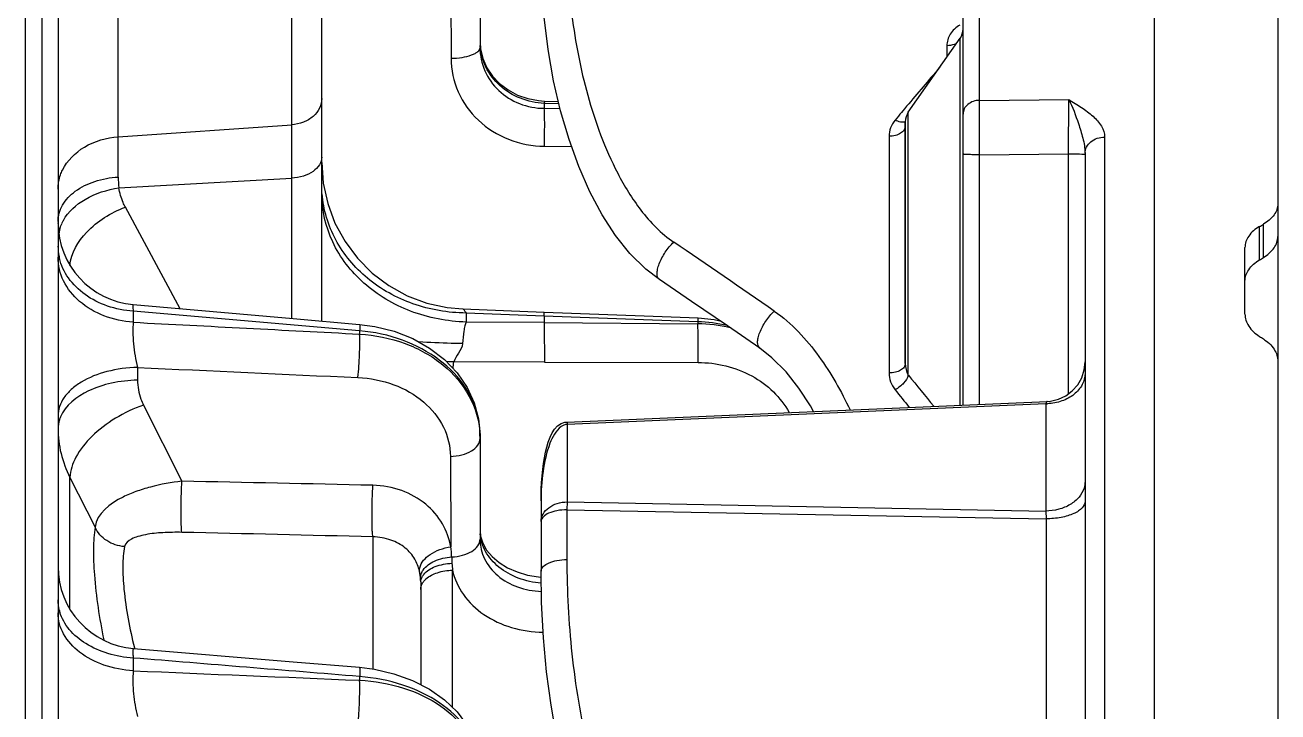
# Model space of a CAD drawing. Header units: millimetres. Extents: x -95754 to 177808, y 34455 to 150605.
# Drawn here: x 172956.44 to 172994.42, y 139689.72 to 139710.56 of the extents above; entities that cross this region are included whole.
import ezdxf

# ---------------------------------------------------------------- set-up
doc = ezdxf.new("R2010")
doc.units = ezdxf.units.MM
doc.header["$LTSCALE"] = 300
doc.layers.add('A-ETC-기계', color=253, linetype='Continuous')

# ---------------------------------------------------------------- blocks, each defined once
blk = doc.blocks.new('A$Cefb55bcc')
at = {"color": 8, "linetype": 'ByBlock', "ltscale": 3}
for p, q in [((536.666, -687.779), (536.666, -412.916)), ((537.179, -687.793), (537.179, -412.902)), ((536.179, -687.28), (536.179, -413.415)), ((499.194, -675.298), (499.194, -425.398)), ((502.943, -675.298), (502.943, -425.397)), ((504.447, -652.786), (504.447, -525.275)), ((505.042, -652.294), (505.042, -525.395)), ((506.22, -641.206), (506.22, -620.275)), ((524.219, -635.485), (524.219, -639.65)), ((525.184, -639.294), (525.184, -636.179)), ((527.034, -636.425), (527.034, -636.31)), ((533.898, -636.986), (533.898, -636.598)), ((526.631, -640.662), (526.631, -636.653)), ((533.865, -637.296), (533.862, -637.28)), ((535.816, -638.474), (535.816, -642.466)), ((521.613, -639.445), (521.532, -639.44)), ((521.535, -641.759), (521.535, -639.622)), ((525.212, -639.582), (525.218, -639.613)), ((525.218, -639.613), (525.22, -639.622)), ((520.75, -641.483), (520.75, -639.971)), ((524.281, -643.1), (524.266, -640.361)), ((523.385, -640.838), (523.371, -640.684)), ((523.385, -643.754), (523.385, -640.588)), ((535.816, -642.466), (535.053, -640.954)), ((520.75, -641.483), (506.22, -641.206)), ((506.235, -641.444), (506.22, -641.206)), ((506.235, -644.697), (506.235, -641.444)), ((520.74, -641.721), (506.235, -641.444)), ((520.74, -641.721), (520.75, -641.483)), ((520.74, -644.073), (520.74, -641.721)), ((533.586, -644.658), (532.421, -642.348)), ((520.75, -644.143), (506.19, -644.768)), ((506.235, -644.697), (520.74, -644.073)), ((508.241, -644.68), (508.241, -652.25)), ((508.74, -644.659), (508.74, -657.73)), ((508.831, -644.655), (508.831, -655.781)), ((505.542, -645), (505.542, -652.278)), ((505.067, -645.723), (505.042, -645.967)), ((505.142, -645.487), (505.067, -645.723)), ((510.399, -645.564), (510.399, -653.54)), ((510.981, -652.81), (510.981, -645.631)), ((533.768, -645.799), (533.768, -645.413)), ((510.49, -645.915), (510.49, -653.252)), ((510.49, -653.253), (510.49, -645.915)), ((521.43, -645.957), (516.775, -645.95)), ((521.43, -645.957), (524.18, -645.966)), ((527.034, -646.909), (527.034, -646.81)), ((516.782, -647.184), (516.782, -647.124)), ((521.438, -647.16), (516.782, -647.124)), ((516.782, -647.184), (521.438, -647.359)), ((521.438, -647.359), (521.438, -647.16)), ((521.438, -647.16), (523.803, -647.176)), ((527.034, -646.909), (533.898, -647.503)), ((528.183, -647.206), (528.183, -666.304)), ((533.898, -647.503), (533.898, -647.169)), ((500.194, -647.419), (500.194, -649.435)), ((521.438, -647.359), (521.437, -647.478)), ((523.906, -647.573), (521.437, -647.477)), ((521.438, -647.359), (523.808, -647.45)), ((529.095, -647.285), (529.095, -667.3)), ((532.478, -647.581), (534.136, -650.659)), ((499.633, -649.134), (499.633, -650.142)), ((499.755, -649.059), (499.755, -650.071)), ((528.183, -652.019), (528.137, -651.387)), ((534.334, -651.245), (529.095, -651.54)), ((534.354, -651.574), (534.354, -667.76)), ((505.542, -652.278), (505.537, -653.927)), ((508.241, -652.25), (505.542, -652.278)), ((508.241, -652.25), (508.245, -653.899)), ((521.43, -652.509), (520.609, -652.503)), ((534.354, -652.793), (529.095, -653.159)), ((510.696, -653.425), (510.8, -653.299)), ((510.399, -653.54), (508.831, -655.781)), ((510.45, -653.721), (510.518, -653.639)), ((521.438, -653.658), (520.956, -653.651)), ((521.438, -653.809), (521.438, -653.658)), ((508.245, -653.899), (505.537, -653.927)), ((508.245, -653.899), (508.245, -657.967)), ((520.989, -653.793), (521.438, -653.809)), ((520.989, -653.793), (521.438, -653.809)), ((521.429, -653.877), (521.005, -653.862)), ((509.231, -655.558), (509.231, -655.208)), ((524.281, -658.692), (524.264, -655.175)), ((523.385, -655.659), (523.372, -655.461)), ((523.385, -659.093), (523.385, -655.501))]:
    blk.add_line(p, q, dxfattribs=at)
for points in [[(517.994, -628.109), (518.392, -628.465), (518.875, -629.022), (519.309, -629.658), (519.697, -630.358), (520.044, -631.115), (520.352, -631.921), (520.624, -632.771), (520.861, -633.662), (521.064, -634.593), (521.232, -635.56), (521.365, -636.563), (521.461, -637.599), (521.519, -638.668), (521.535, -639.622)], [(527.039, -636.704), (526.583, -636.647), (525.993, -636.51), (525.433, -636.307), (524.918, -636.042), (524.463, -635.72), (524.077, -635.349), (523.772, -634.938), (523.553, -634.5), (523.425, -634.05), (523.385, -633.614)], [(533.888, -637.273), (529.05, -636.871), (527.039, -636.704)], [(523.371, -640.684), (523.304, -640.469), (523.185, -640.259), (523.016, -640.06), (522.802, -639.88), (522.547, -639.722), (522.259, -639.595), (521.945, -639.501), (521.613, -639.445)], [(521.535, -641.756), (521.535, -641.87), (521.529, -642.098), (521.518, -642.312), (521.503, -642.514), (521.483, -642.705), (521.46, -642.886), (521.432, -643.059), (521.399, -643.225), (521.36, -643.385), (521.315, -643.537), (521.262, -643.68), (521.2, -643.811), (521.126, -643.927), (521.035, -644.025), (520.929, -644.096), (520.81, -644.136), (520.75, -644.142)], [(527.035, -647.106), (526.578, -647.044), (525.986, -646.895), (525.426, -646.674), (524.914, -646.384), (524.461, -646.035), (524.079, -645.635), (523.776, -645.194), (523.557, -644.723), (523.427, -644.236), (523.385, -643.754)], [(513.27, -644.464), (513.364, -644.634), (513.719, -645.172), (514.106, -645.661), (514.533, -646.094), (514.904, -646.387)], [(506.19, -644.768), (506.09, -644.777), (505.849, -644.833), (505.625, -644.938), (505.427, -645.086), (505.264, -645.272), (505.142, -645.487)], [(514.904, -646.387), (515.879, -647.058), (516.971, -647.803), (517.945, -648.462)], [(516.772, -647.3), (516.289, -647.256), (516.112, -647.217)], [(533.898, -647.705), (529.046, -647.281), (527.035, -647.106)], [(521.437, -647.478), (518.407, -647.362), (516.772, -647.3)], [(528.137, -651.387), (528.003, -650.767), (527.782, -650.174), (527.478, -649.617), (527.099, -649.109), (526.652, -648.661), (526.145, -648.28), (525.589, -647.975), (524.996, -647.753), (524.377, -647.617), (523.906, -647.573)], [(517.945, -648.463), (518.354, -648.776), (518.838, -649.254), (519.275, -649.802), (519.678, -650.423), (520.051, -651.123), (520.389, -651.893), (520.686, -652.716), (520.941, -653.585), (521.153, -654.495), (521.32, -655.441), (521.442, -656.419), (521.514, -657.423), (521.535, -658.329)], [(523.372, -655.461), (523.304, -655.167), (523.181, -654.888), (523.007, -654.632), (522.789, -654.406), (522.533, -654.214), (522.247, -654.062), (521.938, -653.953), (521.613, -653.891), (521.429, -653.877)]]:
    blk.add_lwpolyline(points, dxfattribs=at)
for centre, radius, start, end in [((533.68, -639.763), 2.499, 0, 85.2446), ((534.855, -638.763), 1.325, 14.824, 16.8894), ((520.546, -640.067), 3.696, 3.2476, 6.4758), ((524.786, -639.41), 0.405, 338.8267, 343.3955), ((526.683, -639.294), 1.499, 180, 192.633), ((526.938, -639.278), 1.754, 181.8463, 183.8044), ((526.784, -639.288), 1.6, 183.7863, 187.26), ((526.645, -639.306), 1.46, 187.268, 190.9024), ((515.121, -640.372), 9.13, 2.0012, 3.2264), ((529.452, -639.871), 5.21, 182.0037, 185.4008), ((522.205, -640.838), 1.179, 0.0039, 3.9793), ((589.313, 2148.233), 2791.161, 268.713185, 268.832072), ((525.993, -643.645), 2.609, 180.0002, 183.5088), ((525.837, -643.753), 2.452, 180.0279, 189.633), ((405.779, -729.123), 134.482, 38.65462, 38.94616), ((506.241, -646.247), 1.549, 90.2322, 92.1299), ((309.404, -809.071), 259.101, 39.12785, 39.39715), ((530.192, -646.473), 6.033, 173.294, 175.184), ((524.62, -637.039), 8.938, 267.175, 268.5786), ((516.832, -642.615), 4.509, 256.8031, 269.3732), ((516.941, -642.523), 4.664, 256.9588, 268.0499), ((712.75, -361.689), 347.866, 235.24923, 235.85814), ((533.68, -650.195), 2.499, 0.0065, 84.9959), ((534.562, -649.487), 1.618, 12.218, 13.277), ((534.565, -649.486), 1.614, 11.3811, 12.2179), ((534.585, -649.483), 1.595, 0.04, 11.3929), ((535.301, -649.789), 0.845, 0.3625, 1.1203), ((533.048, -650.234), 3.132, 2.8775, 8.4831), ((535.007, -649.704), 1.153, 331.2188, 335.7737), ((533.126, -650.229), 3.054, 0.908, 2.859), ((531.668, -651.576), 2.687, 0.0511, 7.077), ((509.99, -653.253), 0.5, 325.008, 0), ((448.263, -601.607), 81.136, 320.11202, 320.3084), ((424.171, -581.363), 112.604, 319.23068, 320.01507), ((521.736, -655.658), 1.648, 0.0017, 3.3661), ((509.24, -656.067), 0.5, 145.008, 180)]:
    blk.add_arc(centre, radius, start, end, dxfattribs=at)
at = {"color": 8, "linetype": 'ByBlock', "ltscale": 3, "extrusion": (0, 0, -1)}
for centre, major_axis, start_param, end_param in [((504.624, -551.698), (-112.455, 112.438), -1.983329, -1.982358), ((500.286, -551.683), (-111.211, -111.195), -1.114994, -1.114013), ((504.624, -548.997), (-112.455, -112.438), -1.080314, -1.079343)]:
    blk.add_ellipse(centre, major_axis=major_axis, ratio=0.484989, start_param=start_param, end_param=end_param, dxfattribs=at)
at = {"color": 8, "linetype": 'ByBlock', "ltscale": 3}
for points, knots in [([(520.75, -639.971), (520.75, -639.018), (520.649, -637.097), (520.262, -634.714), (519.751, -632.836), (519.236, -631.45), (518.549, -630.125), (517.906, -629.333), (517.512, -629.02)], [0, 0, 0, 0, 0.244699, 0.492416, 0.617564, 0.743655, 0.870939, 1, 1, 1, 1]), ([(527.034, -636.31), (526.585, -636.289), (525.716, -636.142), (524.572, -635.606), (523.732, -634.804), (523.451, -634.111), (523.404, -633.773)], [0, 0, 0, 0, 0.283786, 0.547962, 0.785127, 1, 1, 1, 1]), ([(523.414, -633.952), (523.472, -634.274), (523.774, -634.933), (524.611, -635.696), (525.737, -636.227), (526.591, -636.391), (527.034, -636.425)], [0, 0, 0, 0, 0.210331, 0.44777, 0.714263, 1, 1, 1, 1]), ([(527.084, -634.979), (527.06, -635.201), (527.035, -635.645), (527.026, -636.09), (527.034, -636.31)], [0, 0, 0, 0, 0.502909, 1, 1, 1, 1]), ([(533.898, -636.598), (533.921, -636.368), (533.899, -635.901), (533.831, -635.44), (533.768, -635.216)], [0, 0, 0, 0, 0.498364, 1, 1, 1, 1]), ([(527.039, -636.704), (527.037, -636.704), (527.035, -636.696), (527.033, -636.683), (527.031, -636.659), (527.03, -636.613), (527.031, -636.533), (527.033, -636.465), (527.034, -636.425)], [0, 0, 0, 0, 0.020768, 0.071168, 0.152801, 0.265264, 0.578757, 1, 1, 1, 1]), ([(533.898, -636.598), (534.199, -636.617), (534.777, -636.726), (535.523, -637.105), (536.046, -637.663), (536.179, -638.134), (536.179, -638.354)], [0, 0, 0, 0, 0.28847, 0.554446, 0.789141, 1, 1, 1, 1]), ([(533.888, -637.273), (533.895, -637.273), (533.91, -637.241), (533.909, -637.191), (533.909, -637.097), (533.902, -637.027), (533.898, -636.986)], [0, 0, 0, 0, 0.078323, 0.268338, 0.57905, 1, 1, 1, 1]), ([(533.898, -636.986), (534.158, -637.002), (534.659, -637.089), (535.331, -637.382), (535.851, -637.812), (536.066, -638.188), (536.124, -638.378)], [0, 0, 0, 0, 0.281202, 0.545556, 0.784946, 1, 1, 1, 1]), ([(534.161, -640.365), (534.197, -640.176), (534.227, -639.741), (534.168, -638.708), (534.007, -637.878), (533.865, -637.296)], [0, 0, 0, 0, 0.186045, 0.419896, 1, 1, 1, 1]), ([(535.053, -640.954), (535.088, -640.742), (535.118, -640.258), (535.069, -639.112), (534.923, -638.188), (534.794, -637.537)], [0, 0, 0, 0, 0.187071, 0.420883, 1, 1, 1, 1]), ([(524.219, -639.65), (524.161, -639.386), (523.921, -638.862), (523.278, -638.255), (522.429, -637.864), (521.794, -637.772), (521.47, -637.77)], [0, 0, 0, 0, 0.227069, 0.469026, 0.728348, 1, 1, 1, 1]), ([(523.385, -640.588), (523.385, -640.383), (523.284, -639.959), (522.862, -639.441), (522.246, -639.1), (521.769, -639.014), (521.525, -639.007)], [0, 0, 0, 0, 0.228384, 0.468176, 0.726497, 1, 1, 1, 1]), ([(521.529, -639.254), (521.766, -639.274), (522.225, -639.375), (522.819, -639.705), (523.242, -640.177), (523.369, -640.568), (523.382, -640.756)], [0, 0, 0, 0, 0.277138, 0.53992, 0.780101, 1, 1, 1, 1]), ([(525.16, -639.191), (525.148, -639.224), (525.125, -639.266), (525.097, -639.303), (525.089, -639.313)], [0, 0, 0, 0, 0.739399, 1, 1, 1, 1]), ([(521.535, -639.622), (521.535, -639.734), (521.322, -639.881), (521.044, -639.951), (520.851, -639.971), (520.75, -639.971)], [0, 0, 0, 0, 0.370966, 0.664891, 1, 1, 1, 1]), ([(525.023, -639.383), (524.925, -639.471), (524.66, -639.604), (524.374, -639.647), (524.219, -639.65)], [0, 0, 0, 0, 0.460301, 1, 1, 1, 1]), ([(525.091, -639.519), (525.004, -639.629), (524.721, -639.799), (524.409, -639.853), (524.237, -639.858)], [0, 0, 0, 0, 0.448898, 1, 1, 1, 1]), ([(525.11, -639.655), (525.027, -639.774), (524.744, -639.967), (524.424, -640.039), (524.246, -640.053)], [0, 0, 0, 0, 0.449576, 1, 1, 1, 1]), ([(525.16, -639.399), (525.148, -639.431), (525.126, -639.472), (525.099, -639.509), (525.091, -639.519)], [0, 0, 0, 0, 0.739526, 1, 1, 1, 1]), ([(525.22, -639.622), (525.249, -639.75), (525.35, -640.013), (525.648, -640.354), (526.093, -640.597), (526.446, -640.658), (526.631, -640.662)], [0, 0, 0, 0, 0.207944, 0.440249, 0.705916, 1, 1, 1, 1]), ([(525.211, -639.721), (525.178, -639.889), (524.957, -640.116), (524.604, -640.287), (524.381, -640.344), (524.266, -640.361)], [0, 0, 0, 0, 0.429162, 0.70542, 1, 1, 1, 1]), ([(524.246, -640.053), (524.134, -640.057), (523.92, -640.087), (523.642, -640.199), (523.441, -640.365), (523.385, -640.518), (523.385, -640.588)], [0, 0, 0, 0, 0.306711, 0.58238, 0.810898, 1, 1, 1, 1]), ([(524.266, -640.361), (524.313, -640.604), (524.49, -641.091), (525.014, -641.7), (525.758, -642.113), (526.335, -642.217), (526.631, -642.224)], [0, 0, 0, 0, 0.228321, 0.468598, 0.726772, 1, 1, 1, 1]), ([(532.421, -640.797), (532.614, -640.801), (532.984, -640.796), (533.43, -640.752), (533.749, -640.677), (533.981, -640.594), (534.141, -640.467), (534.161, -640.365)], [0, 0, 0, 0, 0.309811, 0.59441, 0.720934, 0.832582, 1, 1, 1, 1]), ([(534.161, -640.365), (534.35, -640.378), (534.719, -640.496), (534.98, -640.789), (535.053, -640.954)], [0, 0, 0, 0, 0.513545, 1, 1, 1, 1]), ([(526.631, -640.662), (526.638, -640.689), (526.645, -640.763), (526.658, -640.97), (526.661, -641.312), (526.654, -641.759), (526.641, -642.073), (526.631, -642.224)], [0, 0, 0, 0, 0.05383, 0.141961, 0.398692, 0.70941, 1, 1, 1, 1]), ([(532.421, -640.797), (532.436, -640.873), (532.443, -641.086), (532.45, -641.455), (532.443, -641.894), (532.43, -642.201), (532.421, -642.348)], [0, 0, 0, 0, 0.150442, 0.408119, 0.714583, 1, 1, 1, 1]), ([(521.535, -641.124), (521.535, -641.202), (521.488, -641.369), (521.304, -641.565), (521.043, -641.691), (520.843, -641.72), (520.74, -641.721)], [0, 0, 0, 0, 0.215902, 0.453114, 0.717624, 1, 1, 1, 1]), ([(520.75, -641.483), (520.851, -641.482), (521.044, -641.463), (521.324, -641.39), (521.535, -641.237), (521.535, -641.124)], [0, 0, 0, 0, 0.33303, 0.625754, 1, 1, 1, 1]), ([(532.421, -642.348), (532.743, -642.312), (533.214, -642.227), (533.81, -642.043), (534.45, -641.779), (535.012, -641.366), (535.053, -640.954)], [0, 0, 0, 0, 0.313637, 0.461513, 0.598876, 1, 1, 1, 1]), ([(505.042, -641.741), (505.042, -641.667), (505.106, -641.548), (505.244, -641.438), (505.391, -641.359), (505.569, -641.294), (505.847, -641.227), (506.069, -641.207), (506.22, -641.206)], [0, 0, 0, 0, 0.159872, 0.262451, 0.382965, 0.520365, 0.6718, 1, 1, 1, 1]), ([(505.072, -642.139), (505.102, -642.039), (505.216, -641.841), (505.491, -641.62), (505.843, -641.478), (506.102, -641.445), (506.235, -641.444)], [0, 0, 0, 0, 0.21895, 0.460169, 0.723422, 1, 1, 1, 1]), ([(521.263, -643.499), (521.371, -643.225), (521.497, -642.641), (521.535, -642.051), (521.535, -641.756)], [0, 0, 0, 0, 0.500294, 1, 1, 1, 1]), ([(533.586, -644.658), (533.882, -644.555), (534.443, -644.289), (535.15, -643.754), (535.647, -643.146), (535.81, -642.678), (535.816, -642.466)], [0, 0, 0, 0, 0.287493, 0.564342, 0.805823, 1, 1, 1, 1]), ([(536.179, -643.945), (536.179, -643.692), (536.117, -643.178), (535.933, -642.695), (535.816, -642.466)], [0, 0, 0, 0, 0.495415, 1, 1, 1, 1]), ([(524.281, -643.1), (524.165, -643.102), (523.943, -643.132), (523.654, -643.245), (523.445, -643.415), (523.385, -643.574), (523.385, -643.645)], [0, 0, 0, 0, 0.306619, 0.582836, 0.811552, 1, 1, 1, 1]), ([(527.084, -645.493), (526.715, -645.477), (525.997, -645.338), (525.073, -644.817), (524.438, -644.04), (524.283, -643.405), (524.281, -643.1)], [0, 0, 0, 0, 0.27446, 0.533453, 0.773108, 1, 1, 1, 1]), ([(520.925, -644.007), (521.01, -643.947), (521.14, -643.779), (521.226, -643.593), (521.263, -643.499)], [0, 0, 0, 0, 0.508171, 1, 1, 1, 1]), ([(527.034, -646.81), (526.567, -646.784), (525.658, -646.602), (524.48, -645.95), (523.649, -644.986), (523.413, -644.192), (523.389, -643.805)], [0, 0, 0, 0, 0.273725, 0.53296, 0.773368, 1, 1, 1, 1]), ([(520.75, -644.143), (520.748, -644.143), (520.746, -644.134), (520.744, -644.123), (520.742, -644.1), (520.74, -644.083), (520.74, -644.073)], [0, 0, 0, 0, 0.0738, 0.26648, 0.578652, 1, 1, 1, 1]), ([(523.419, -644.163), (523.479, -644.519), (523.774, -645.237), (524.607, -646.094), (525.733, -646.69), (526.592, -646.873), (527.034, -646.909)], [0, 0, 0, 0, 0.223097, 0.464384, 0.725534, 1, 1, 1, 1]), ([(536.107, -644.296), (536.119, -644.268), (536.16, -644.155), (536.179, -644.034), (536.179, -643.945)], [0, 0, 0, 0, 0.256352, 1, 1, 1, 1]), ([(514.463, -647.509), (513.934, -647.142), (513.057, -646.185), (512.434, -645.076), (512.167, -644.513)], [0, 0, 0, 0, 0.508537, 1, 1, 1, 1]), ([(516.775, -645.95), (516.215, -645.95), (515.362, -645.744), (514.473, -645.093), (514.142, -644.665), (514.016, -644.436)], [0, 0, 0, 0, 0.513148, 0.760842, 1, 1, 1, 1]), ([(533.768, -645.413), (534.033, -645.407), (534.546, -645.348), (535.395, -645.078), (535.958, -644.653), (536.107, -644.296)], [0, 0, 0, 0, 0.295272, 0.569045, 1, 1, 1, 1]), ([(533.768, -645.799), (534.08, -645.792), (534.675, -645.716), (535.354, -645.453), (535.775, -645.148), (536.003, -644.898), (536.146, -644.622), (536.179, -644.425), (536.179, -644.331)], [0, 0, 0, 0, 0.305128, 0.580009, 0.70066, 0.809218, 0.907585, 1, 1, 1, 1]), ([(505.042, -645.622), (505.042, -645.504), (505.107, -645.255), (505.368, -644.956), (505.744, -644.757), (506.034, -644.704), (506.184, -644.698)], [0, 0, 0, 0, 0.220212, 0.458515, 0.720829, 1, 1, 1, 1]), ([(506.19, -644.768), (506.199, -644.768), (506.218, -644.739), (506.229, -644.715), (506.235, -644.697)], [0, 0, 0, 0, 0.328587, 1, 1, 1, 1]), ([(533.768, -645.413), (533.768, -645.219), (533.72, -644.956), (533.615, -644.717), (533.586, -644.658)], [0, 0, 0, 0, 0.745937, 1, 1, 1, 1]), ([(510.399, -645.564), (510.423, -645.474), (510.544, -645.302), (510.704, -645.175), (510.8, -645.122)], [0, 0, 0, 0, 0.457401, 1, 1, 1, 1]), ([(510.981, -645.631), (510.981, -645.541), (510.95, -645.357), (510.858, -645.195), (510.8, -645.122)], [0, 0, 0, 0, 0.491707, 1, 1, 1, 1]), ([(510.49, -645.915), (510.49, -645.877), (510.523, -645.792), (510.639, -645.704), (510.797, -645.646), (510.917, -645.632), (510.981, -645.631)], [0, 0, 0, 0, 0.18509, 0.413025, 0.690857, 1, 1, 1, 1]), ([(527.084, -645.493), (527.061, -645.725), (527.036, -646.164), (527.025, -646.604), (527.034, -646.81)], [0, 0, 0, 0, 0.529549, 1, 1, 1, 1]), ([(499.633, -646.663), (499.507, -646.581), (499.29, -646.39), (499.194, -646.108), (499.194, -645.979)], [0, 0, 0, 0, 0.539105, 1, 1, 1, 1]), ([(516.775, -645.95), (516.77, -646.168), (516.768, -646.56), (516.772, -646.951), (516.782, -647.124)], [0, 0, 0, 0, 0.557132, 1, 1, 1, 1]), ([(521.438, -647.16), (521.438, -647.085), (521.436, -646.684), (521.433, -646.283), (521.43, -645.957)], [0, 0, 0, 0, 0.187918, 1, 1, 1, 1]), ([(523.917, -646.522), (523.924, -646.418), (524.033, -646.231), (524.145, -646.061), (524.18, -645.966)], [0, 0, 0, 0, 0.508441, 1, 1, 1, 1]), ([(533.898, -647.169), (533.909, -647.073), (533.913, -646.855), (533.884, -646.396), (533.827, -646.034), (533.768, -645.799)], [0, 0, 0, 0, 0.208557, 0.471896, 1, 1, 1, 1]), ([(514.904, -646.387), (514.954, -646.422), (514.981, -646.549), (514.955, -646.706), (514.883, -646.931), (514.727, -647.211), (514.559, -647.417), (514.463, -647.509)], [0, 0, 0, 0, 0.144043, 0.252094, 0.383232, 0.689701, 1, 1, 1, 1]), ([(500.194, -647.419), (500.194, -647.292), (500.096, -647.013), (499.881, -646.824), (499.755, -646.742)], [0, 0, 0, 0, 0.457936, 1, 1, 1, 1]), ([(523.803, -647.176), (523.82, -647.138), (523.848, -647.046), (523.891, -646.829), (523.908, -646.649), (523.917, -646.522)], [0, 0, 0, 0, 0.189751, 0.426286, 1, 1, 1, 1]), ([(523.917, -646.522), (524.029, -646.524), (524.472, -646.534), (524.915, -646.552), (525.245, -646.571)], [0, 0, 0, 0, 0.25472, 1, 1, 1, 1]), ([(516.772, -647.3), (516.775, -647.3), (516.773, -647.284), (516.778, -647.268), (516.779, -647.228), (516.782, -647.2), (516.782, -647.184)], [0, 0, 0, 0, 0.065151, 0.255608, 0.569266, 1, 1, 1, 1]), ([(523.803, -647.176), (524.375, -647.192), (525.503, -647.409), (526.951, -648.261), (527.942, -649.535), (528.183, -650.568), (528.183, -651.066)], [0, 0, 0, 0, 0.266863, 0.524183, 0.767434, 1, 1, 1, 1]), ([(527.035, -647.106), (527.03, -647.105), (527.033, -647.08), (527.029, -647.05), (527.032, -646.984), (527.033, -646.937), (527.034, -646.909)], [0, 0, 0, 0, 0.068069, 0.26024, 0.57371, 1, 1, 1, 1]), ([(533.898, -647.169), (534.201, -647.19), (534.786, -647.316), (535.537, -647.749), (536.053, -648.38), (536.179, -648.895), (536.179, -649.14)], [0, 0, 0, 0, 0.276152, 0.53665, 0.776045, 1, 1, 1, 1]), ([(523.906, -647.573), (523.9, -647.573), (523.885, -647.562), (523.853, -647.521), (523.828, -647.48), (523.808, -647.45)], [0, 0, 0, 0, 0.115078, 0.315525, 1, 1, 1, 1]), ([(523.808, -647.45), (524.353, -647.455), (525.432, -647.638), (526.839, -648.415), (527.84, -649.603), (528.133, -650.583), (528.172, -651.068)], [0, 0, 0, 0, 0.264384, 0.5201, 0.764253, 1, 1, 1, 1]), ([(533.898, -647.503), (534.164, -647.522), (534.681, -647.624), (535.366, -647.969), (535.886, -648.474), (536.086, -648.9), (536.137, -649.115)], [0, 0, 0, 0, 0.272072, 0.531866, 0.774029, 1, 1, 1, 1]), ([(533.898, -647.705), (533.903, -647.706), (533.911, -647.682), (533.909, -647.648), (533.907, -647.582), (533.902, -647.532), (533.898, -647.503)], [0, 0, 0, 0, 0.072726, 0.261257, 0.572853, 1, 1, 1, 1]), ([(500.194, -648.411), (500.194, -648.534), (500.095, -648.805), (499.88, -648.982), (499.755, -649.059)], [0, 0, 0, 0, 0.45485, 1, 1, 1, 1]), ([(517.945, -648.463), (517.998, -648.498), (518.027, -648.626), (518.002, -648.787), (517.932, -649.015), (517.777, -649.3), (517.608, -649.508), (517.512, -649.6)], [0, 0, 0, 0, 0.145608, 0.254214, 0.385688, 0.69183, 1, 1, 1, 1]), ([(499.633, -649.134), (499.509, -649.21), (499.295, -649.385), (499.194, -649.653), (499.194, -649.774)], [0, 0, 0, 0, 0.548409, 1, 1, 1, 1]), ([(535.816, -648.892), (535.791, -649.269), (535.435, -649.839), (534.781, -650.365), (534.358, -650.578), (534.136, -650.659)], [0, 0, 0, 0, 0.447541, 0.719896, 1, 1, 1, 1]), ([(499.755, -650.071), (499.88, -649.997), (500.096, -649.825), (500.194, -649.557), (500.194, -649.435)], [0, 0, 0, 0, 0.543713, 1, 1, 1, 1]), ([(520.75, -658.859), (520.75, -658.061), (520.648, -656.442), (520.177, -654.019), (519.449, -652.024), (518.536, -650.525), (517.895, -649.86), (517.512, -649.6)], [0, 0, 0, 0, 0.236919, 0.480086, 0.731509, 0.862428, 1, 1, 1, 1]), ([(499.194, -650.77), (499.194, -650.65), (499.294, -650.385), (499.509, -650.215), (499.633, -650.142)], [0, 0, 0, 0, 0.453028, 1, 1, 1, 1]), ([(536.017, -650.26), (535.871, -650.527), (535.339, -650.987), (534.691, -651.193), (534.334, -651.245)], [0, 0, 0, 0, 0.457656, 1, 1, 1, 1]), ([(536.179, -650.229), (536.179, -650.398), (536.07, -650.763), (535.65, -651.188), (535.055, -651.476), (534.595, -651.559), (534.354, -651.574)], [0, 0, 0, 0, 0.205916, 0.438951, 0.707017, 1, 1, 1, 1]), ([(534.136, -650.659), (534.161, -650.705), (534.252, -650.891), (534.311, -651.092), (534.334, -651.245)], [0, 0, 0, 0, 0.253337, 1, 1, 1, 1]), ([(536.179, -651.209), (536.179, -651.357), (536.143, -651.557), (536.066, -651.74), (536.044, -651.785)], [0, 0, 0, 0, 0.745121, 1, 1, 1, 1]), ([(528.183, -652.18), (528.183, -652.099), (528.239, -651.923), (528.449, -651.722), (528.746, -651.586), (528.975, -651.546), (529.095, -651.54)], [0, 0, 0, 0, 0.200397, 0.431649, 0.702054, 1, 1, 1, 1]), ([(536.044, -651.785), (535.903, -652.073), (535.389, -652.579), (534.711, -652.768), (534.354, -652.793)], [0, 0, 0, 0, 0.472838, 1, 1, 1, 1]), ([(505.042, -652.294), (505.042, -652.358), (505.008, -652.493), (504.824, -652.713), (504.596, -652.785), (504.447, -652.786)], [0, 0, 0, 0, 0.228641, 0.47147, 1, 1, 1, 1]), ([(505.137, -652.27), (505.124, -652.269), (505.101, -652.267), (505.069, -652.265), (505.054, -652.262), (505.042, -652.26), (505.042, -652.258)], [0, 0, 0, 0, 0.424818, 0.736889, 0.928737, 1, 1, 1, 1]), ([(505.537, -653.927), (505.418, -653.693), (505.27, -653.301), (505.101, -652.756), (505.042, -652.449), (505.042, -652.294)], [0, 0, 0, 0, 0.460621, 0.728994, 1, 1, 1, 1]), ([(505.542, -652.278), (505.503, -652.278), (505.368, -652.277), (505.233, -652.275), (505.137, -652.27)], [0, 0, 0, 0, 0.288351, 1, 1, 1, 1]), ([(508.241, -652.25), (508.304, -652.25), (508.397, -652.251), (508.515, -652.253), (508.59, -652.255), (508.65, -652.259), (508.699, -652.261), (508.721, -652.266), (508.74, -652.266), (508.74, -652.27)], [0, 0, 0, 0, 0.3818, 0.554268, 0.705466, 0.829695, 0.922119, 0.979346, 1, 1, 1, 1]), ([(521.43, -652.509), (521.425, -652.734), (521.424, -653.117), (521.425, -653.5), (521.438, -653.658)], [0, 0, 0, 0, 0.586828, 1, 1, 1, 1]), ([(524.264, -655.175), (524.262, -654.828), (524.112, -654.121), (523.476, -653.238), (522.536, -652.651), (521.799, -652.512), (521.43, -652.509)], [0, 0, 0, 0, 0.242591, 0.488947, 0.741761, 1, 1, 1, 1]), ([(505.537, -653.927), (505.406, -653.848), (505.15, -653.692), (504.803, -653.436), (504.534, -653.146), (504.447, -652.901), (504.447, -652.786)], [0, 0, 0, 0, 0.281813, 0.549303, 0.789353, 1, 1, 1, 1]), ([(510.49, -653.118), (510.49, -653.077), (510.522, -652.987), (510.637, -652.889), (510.796, -652.826), (510.917, -652.811), (510.981, -652.81)], [0, 0, 0, 0, 0.194065, 0.424421, 0.69832, 1, 1, 1, 1]), ([(510.8, -653.299), (510.858, -653.23), (510.949, -653.074), (510.981, -652.896), (510.981, -652.81)], [0, 0, 0, 0, 0.511345, 1, 1, 1, 1]), ([(510.488, -653.247), (510.495, -653.245), (510.528, -653.236), (510.562, -653.234), (510.588, -653.236)], [0, 0, 0, 0, 0.229914, 1, 1, 1, 1]), ([(510.588, -653.236), (510.604, -653.237), (510.678, -653.247), (510.749, -653.274), (510.8, -653.299)], [0, 0, 0, 0, 0.223824, 1, 1, 1, 1]), ([(528.183, -653.951), (528.183, -653.852), (528.233, -653.645), (528.439, -653.392), (528.74, -653.218), (528.974, -653.167), (529.095, -653.159)], [0, 0, 0, 0, 0.224435, 0.464003, 0.724298, 1, 1, 1, 1]), ([(508.245, -653.899), (508.369, -653.898), (508.559, -653.837), (508.713, -653.652), (508.74, -653.539), (508.74, -653.485)], [0, 0, 0, 0, 0.526691, 0.770015, 1, 1, 1, 1]), ([(523.385, -655.501), (523.385, -655.261), (523.283, -654.772), (522.847, -654.16), (522.199, -653.754), (521.692, -653.659), (521.438, -653.658)], [0, 0, 0, 0, 0.243549, 0.490023, 0.742356, 1, 1, 1, 1]), ([(521.429, -653.877), (521.43, -653.877), (521.431, -653.868), (521.434, -653.858), (521.435, -653.835), (521.437, -653.819), (521.438, -653.809)], [0, 0, 0, 0, 0.067493, 0.256862, 0.568904, 1, 1, 1, 1]), ([(521.438, -653.809), (521.684, -653.82), (522.174, -653.923), (522.802, -654.309), (523.243, -654.877), (523.368, -655.336), (523.382, -655.562)], [0, 0, 0, 0, 0.259891, 0.515014, 0.761545, 1, 1, 1, 1]), ([(524.264, -655.175), (524.151, -655.177), (523.939, -655.194), (523.693, -655.25), (523.536, -655.319), (523.437, -655.382), (523.385, -655.455), (523.385, -655.501)], [0, 0, 0, 0, 0.343817, 0.640806, 0.761344, 0.860189, 1, 1, 1, 1]), ([(508.838, -656.184), (508.953, -656.115), (509.15, -655.937), (509.231, -655.679), (509.231, -655.558)], [0, 0, 0, 0, 0.52596, 1, 1, 1, 1]), ([(508.942, -655.62), (508.964, -655.61), (509.056, -655.574), (509.156, -655.559), (509.231, -655.558)], [0, 0, 0, 0, 0.237829, 1, 1, 1, 1])]:
    blk.add_open_spline(points, degree=3, knots=knots, dxfattribs=at)
for points in [[(533.898, -636.598), (531.61, -636.503), (529.322, -636.408), (527.034, -636.31)], [(527.034, -636.425), (529.323, -636.611), (531.61, -636.799), (533.898, -636.986)], [(536.137, -638.424), (536.165, -638.53), (536.179, -638.641), (536.179, -638.751)], [(525.184, -639.063), (525.184, -639.107), (525.175, -639.151), (525.16, -639.191)], [(525.089, -639.313), (525.069, -639.338), (525.047, -639.361), (525.023, -639.383)], [(525.163, -639.556), (525.149, -639.591), (525.131, -639.624), (525.11, -639.655)], [(525.183, -639.294), (525.181, -639.329), (525.173, -639.365), (525.16, -639.399)], [(525.188, -639.394), (525.191, -639.438), (525.186, -639.483), (525.173, -639.526)], [(525.212, -639.582), (525.221, -639.628), (525.22, -639.676), (525.211, -639.721)], [(526.631, -640.662), (528.561, -640.709), (530.491, -640.754), (532.421, -640.797)], [(505.042, -642.337), (505.042, -642.27), (505.052, -642.203), (505.072, -642.139)], [(520.74, -644.073), (520.775, -644.072), (520.81, -644.064), (520.843, -644.052)], [(520.843, -644.052), (520.872, -644.04), (520.899, -644.025), (520.925, -644.007)], [(510.49, -645.915), (510.49, -645.794), (510.462, -645.667), (510.399, -645.564)], [(533.768, -645.799), (531.54, -645.696), (529.312, -645.593), (527.084, -645.493)], [(533.898, -647.169), (531.61, -647.05), (529.322, -646.931), (527.034, -646.81)], [(523.808, -647.45), (523.803, -647.359), (523.8, -647.267), (523.803, -647.176)], [(536.145, -649.783), (536.146, -649.862), (536.135, -649.941), (536.115, -650.017)], [(536.115, -650.017), (536.101, -650.072), (536.082, -650.126), (536.058, -650.178)]]:
    blk.add_open_spline(points, degree=3, dxfattribs=at)
blk = doc.blocks.new('G$C618AA28F')
at = {"color": 0}
blk.add_blockref('A$Cefb55bcc', (-1190.043, 550.644), dxfattribs=at)
blk = doc.blocks.new('4F_기계장비')
at = {"layer": 'A-ETC-기계', "rotation": 180}
blk.add_blockref('G$C618AA28F', (79750.001, -9000.001), dxfattribs=at)

msp = doc.modelspace()

# ---------------------------------------------------------------- block references
at = {"layer": 'A-ETC-기계'}
msp.add_blockref('4F_기계장비', (92553.571, 148605.018), dxfattribs=at)

doc.saveas('drawing.dxf')
